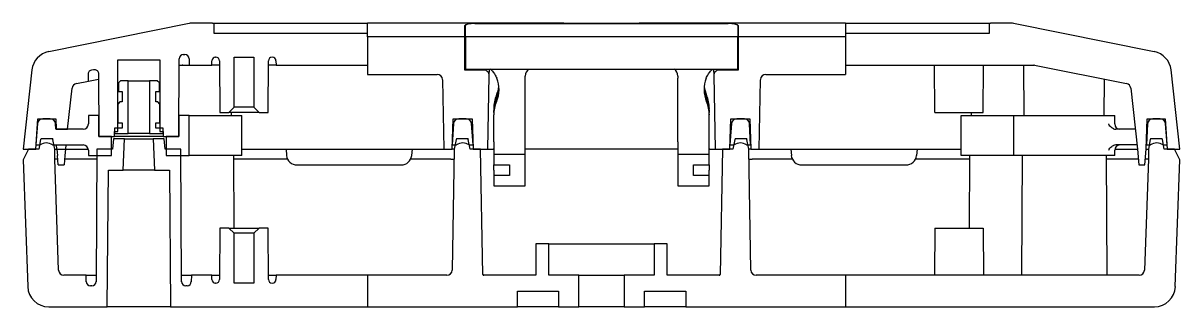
# Model space of a CAD drawing. Header units: millimetres. Extents: x 55 to 809, y 40 to 566.
# Drawn here: x 143.9 to 253.9, y 255.2 to 282.2 of the extents above; entities that cross this region are included whole.
import ezdxf

# ---------------------------------------------------------------- set-up
doc = ezdxf.new("R2010")
doc.units = ezdxf.units.MM
doc.layers.add('Visible (ISO)', color=7, linetype='Continuous', lineweight=25, true_color=0xffffff)

msp = doc.modelspace()

# ---------------------------------------------------------------- linework, layer by layer
at = {"layer": 'Visible (ISO)'}
for p, q in [((159.75, 282.19), (146.38, 279.51)), ((161.95, 282.23), (160.14, 282.23)), ((161.95, 282.23), (163.95, 282.23)), ((162.1, 281.23), (162.1, 282.23)), ((163.95, 282.23), (176.69, 282.23)), ((176.69, 282.23), (176.69, 282.19)), ((195.35, 282.23), (176.69, 282.23)), ((176.69, 280.92), (176.69, 282.19)), ((185.95, 280.92), (185.95, 281.99)), ((186, 280.92), (186, 282)), ((186.9, 282.18), (211, 282.18)), ((186.95, 282.19), (193.95, 282.19)), ((193.95, 282.18), (193.95, 282.19)), ((195.35, 282.23), (202.54, 282.23)), ((222.16, 282.23), (202.54, 282.23)), ((203.95, 282.19), (210.95, 282.19)), ((203.95, 282.19), (203.95, 282.18)), ((211.9, 282), (211.9, 280.92)), ((211.95, 281.99), (211.95, 280.92)), ((222.16, 282.19), (222.16, 282.23)), ((222.16, 282.23), (233.95, 282.23)), ((222.16, 282.19), (222.16, 280.92)), ((233.95, 282.23), (235.95, 282.23)), ((235.8, 282.23), (235.8, 281.23)), ((237.75, 282.23), (235.95, 282.23)), ((251.51, 279.51), (238.14, 282.19)), ((176.69, 281.23), (162.1, 281.23)), ((185.95, 280.92), (176.69, 280.92)), ((176.69, 280.92), (176.69, 277.35)), ((185.95, 277.75), (185.95, 280.92)), ((211.9, 280.92), (186, 280.92)), ((186, 280.92), (186, 277.86)), ((211.9, 277.86), (211.9, 280.92)), ((222.16, 280.92), (211.95, 280.92)), ((211.95, 280.92), (211.95, 277.75)), ((235.8, 281.23), (222.16, 281.23)), ((222.16, 280.92), (222.16, 277.35)), ((152.95, 271.93), (152.95, 278.73)), ((152.95, 278.73), (156.95, 278.73)), ((156.95, 278.73), (156.95, 271.93)), ((158.75, 271.43), (158.78, 278.83)), ((159.18, 279.23), (159.33, 279.23)), ((159.73, 278.83), (159.74, 278.23)), ((161.9, 278.23), (161.9, 278.63)), ((162.25, 278.98), (162.27, 278.98)), ((162.62, 278.63), (162.65, 273.73)), ((164, 274.23), (164, 278.98)), ((164, 278.98), (165.9, 278.98)), ((165.9, 278.98), (165.9, 274.23)), ((167.25, 273.73), (167.27, 278.63)), ((167.62, 278.98), (167.64, 278.98)), ((167.99, 278.63), (168, 278.23)), ((144.78, 277.77), (143.95, 270.23)), ((150.15, 276.7), (150.15, 277.39)), ((150.47, 277.78), (150.64, 277.82)), ((151.11, 277.42), (151.15, 271.43)), ((158.78, 278.23), (159.74, 278.23)), ((159.74, 278.23), (161.9, 278.23)), ((162.62, 278.23), (161.9, 278.23)), ((168, 278.23), (167.27, 278.23)), ((168, 278.23), (176.69, 278.23)), ((176.69, 277.35), (183.33, 277.35)), ((187.77, 277.75), (185.95, 277.75)), ((186, 277.86), (211.9, 277.86)), ((188.15, 270.23), (188.27, 277.24)), ((188.27, 277.24), (188.28, 277.86)), ((209.61, 277.86), (209.62, 277.24)), ((209.62, 277.24), (209.75, 270.23)), ((211.95, 277.75), (210.12, 277.75)), ((214.56, 277.35), (222.16, 277.35)), ((222.16, 278.23), (240.07, 278.23)), ((230.65, 273.73), (230.62, 278.23)), ((235.25, 273.73), (235.27, 278.23)), ((239.14, 273.43), (239.11, 278.23)), ((240.13, 278.22), (248.88, 276.47)), ((253.95, 270.23), (253.11, 277.77)), ((149.01, 276.47), (150.15, 276.7)), ((150.15, 276.7), (151.12, 276.89)), ((153.2, 276.73), (153, 276.53)), ((153, 276.53), (153, 275.73)), ((153.94, 276.73), (153.2, 276.73)), ((153.94, 271.73), (153.94, 276.73)), ((153.94, 276.73), (155.95, 276.73)), ((156.7, 276.73), (155.95, 276.73)), ((155.95, 276.73), (155.95, 271.73)), ((156.9, 276.53), (156.7, 276.73)), ((156.9, 275.73), (156.9, 276.53)), ((183.83, 276.84), (183.95, 270.23)), ((191.7, 276.99), (191.7, 277.18)), ((191.7, 270.93), (191.7, 276.99)), ((206.2, 277.18), (206.2, 276.99)), ((206.2, 270.93), (206.2, 276.99)), ((213.95, 270.23), (214.06, 276.84)), ((246.76, 273.43), (246.77, 276.89)), ((148.18, 272.13), (148.62, 276.04)), ((153, 275.73), (153.35, 275.73)), ((153.35, 275.73), (153.35, 274.73)), ((156.55, 274.73), (156.55, 275.73)), ((156.55, 275.73), (156.9, 275.73)), ((249.28, 276.04), (249.92, 270.23)), ((153.15, 274.73), (152.95, 274.53)), ((152.95, 274.53), (152.95, 272.73)), ((153.35, 274.73), (153.15, 274.73)), ((156.75, 274.73), (156.55, 274.73)), ((156.95, 274.53), (156.75, 274.73)), ((156.95, 272.73), (156.95, 274.53)), ((163.5, 273.73), (164, 274.23)), ((165.9, 274.23), (164, 274.23)), ((165.9, 274.23), (166.4, 273.73)), ((188.7, 274.11), (188.7, 273.91)), ((188.7, 273.71), (188.7, 273.91)), ((209.2, 273.91), (209.2, 274.11)), ((209.2, 273.91), (209.2, 273.71)), ((145.15, 270.23), (145.35, 273.13)), ((145.35, 273.13), (147.04, 273.13)), ((147.04, 273.13), (147.08, 272.13)), ((162.65, 273.73), (163.5, 273.73)), ((166.4, 273.73), (163.5, 273.73)), ((163.76, 273.43), (163.76, 273.73)), ((166.4, 273.73), (167.25, 273.73)), ((184.75, 270.23), (184.85, 273.13)), ((184.85, 273.13), (186.64, 273.13)), ((186.64, 273.13), (186.75, 270.23)), ((188.7, 273.71), (188.7, 273.51)), ((188.7, 270.93), (188.7, 273.51)), ((209.2, 273.51), (209.2, 273.71)), ((209.2, 270.93), (209.2, 273.51)), ((211.15, 270.23), (211.25, 273.13)), ((211.25, 273.13), (213.04, 273.13)), ((213.04, 273.13), (213.15, 270.23)), ((230.65, 273.73), (235.25, 273.73)), ((234.14, 273.43), (234.13, 273.73)), ((250.75, 270.23), (250.85, 273.13)), ((250.85, 273.13), (252.54, 273.13)), ((252.54, 273.13), (252.75, 270.23)), ((147.08, 272.13), (148.18, 272.13)), ((153.35, 272.23), (152.65, 272.23)), ((152.65, 272.23), (152.65, 271.73)), ((152.65, 271.43), (152.65, 271.93)), ((152.65, 271.93), (152.95, 271.93)), ((152.65, 271.73), (153.94, 271.73)), ((152.95, 272.73), (153.35, 272.73)), ((153.35, 272.73), (153.35, 272.23)), ((155.95, 271.73), (153.94, 271.73)), ((155.95, 271.73), (157.25, 271.73)), ((156.55, 272.23), (156.55, 272.73)), ((156.55, 272.73), (156.95, 272.73)), ((157.25, 272.23), (156.55, 272.23)), ((156.95, 271.93), (157.25, 271.93)), ((157.25, 271.73), (157.25, 272.23)), ((157.25, 271.93), (157.25, 271.43)), ((145.61, 271.14), (145.45, 270.23)), ((146.69, 271.23), (145.71, 271.23)), ((146.95, 270.23), (146.78, 271.14)), ((147.15, 270.23), (147.13, 270.63)), ((148.01, 270.63), (147.97, 270.23)), ((151.15, 271.43), (152.65, 271.43)), ((152.53, 271.23), (152.45, 270.23)), ((153.6, 271.23), (152.53, 271.23)), ((157.25, 271.43), (152.65, 271.43)), ((153.45, 268.23), (153.6, 271.23)), ((153.6, 271.23), (156.3, 271.23)), ((157.36, 271.23), (156.3, 271.23)), ((156.3, 271.23), (156.45, 268.23)), ((157.25, 271.43), (158.75, 271.43)), ((157.45, 270.23), (157.36, 271.23)), ((185.11, 271.14), (184.95, 270.23)), ((186.19, 271.23), (185.21, 271.23)), ((186.45, 270.23), (186.28, 271.14)), ((188.7, 270.93), (188.7, 269.73)), ((191.7, 269.73), (191.7, 270.93)), ((206.2, 270.93), (206.2, 269.73)), ((209.2, 269.73), (209.2, 270.93)), ((211.61, 271.14), (211.45, 270.23)), ((212.69, 271.23), (211.71, 271.23)), ((212.95, 270.23), (212.78, 271.14)), ((251.11, 271.14), (250.95, 270.23)), ((252.19, 271.23), (251.21, 271.23)), ((252.45, 270.23), (252.28, 271.14)), ((143.95, 270.23), (145.15, 270.23)), ((144.45, 270.23), (143.95, 269.23)), ((145.45, 270.23), (144.45, 270.23)), ((146.95, 269.28), (146.95, 270.23)), ((146.95, 270.23), (147.15, 270.23)), ((147.15, 270.23), (147.97, 270.23)), ((147.15, 270.23), (147.2, 269.64)), ((147.28, 268.73), (147.2, 269.64)), ((147.92, 269.64), (147.84, 268.73)), ((147.97, 270.23), (147.92, 269.64)), ((147.97, 270.23), (150.14, 270.23)), ((150.95, 270.23), (150.88, 257.62)), ((152.45, 270.23), (150.95, 270.23)), ((158.95, 270.23), (157.45, 270.23)), ((159.01, 257.62), (158.95, 270.23)), ((163.95, 269.63), (163.99, 262.73)), ((164.75, 270.23), (168.95, 270.23)), ((168.95, 270.23), (169, 269.64)), ((168.95, 270.23), (180.95, 270.23)), ((180.95, 270.23), (180.89, 269.64)), ((180.95, 270.23), (183.45, 270.23)), ((183.45, 270.23), (183.95, 270.23)), ((183.95, 270.23), (184.75, 270.23)), ((184.95, 270.23), (184.74, 258.72)), ((184.95, 270.23), (184.75, 270.23)), ((187.45, 270.23), (186.45, 270.23)), ((186.75, 270.23), (188.15, 270.23)), ((187.65, 258.32), (187.45, 270.23)), ((188.15, 270.23), (188.65, 270.23)), ((188.7, 270.23), (188.65, 270.23)), ((191.7, 269.73), (188.7, 269.73)), ((188.7, 269.73), (188.7, 268.73)), ((206.2, 270.23), (191.7, 270.23)), ((191.7, 266.73), (191.7, 269.73)), ((206.2, 269.73), (206.2, 266.73)), ((209.2, 269.73), (206.2, 269.73)), ((209.25, 270.23), (209.2, 270.23)), ((209.2, 268.73), (209.2, 269.73)), ((209.25, 270.23), (209.75, 270.23)), ((209.75, 270.23), (211.15, 270.23)), ((210.45, 270.23), (210.24, 258.32)), ((211.45, 270.23), (210.45, 270.23)), ((213.15, 270.23), (212.95, 270.23)), ((213.15, 258.72), (212.95, 270.23)), ((213.15, 270.23), (213.95, 270.23)), ((213.95, 270.23), (214.44, 270.23)), ((214.44, 270.23), (216.95, 270.23)), ((216.95, 270.23), (217, 269.64)), ((216.95, 270.23), (228.95, 270.23)), ((228.95, 270.23), (228.89, 269.64)), ((228.95, 270.23), (233.15, 270.23)), ((233.94, 269.63), (233.91, 262.73)), ((238.94, 269.63), (238.88, 258.23)), ((246.95, 269.63), (247.01, 258.23)), ((247.76, 270.23), (249.92, 270.23)), ((249.92, 270.23), (250.05, 268.73)), ((250.61, 268.73), (250.75, 270.23)), ((250.75, 270.23), (250.95, 270.23)), ((250.95, 270.23), (250.95, 269.28)), ((253.45, 270.23), (252.45, 270.23)), ((252.75, 270.23), (253.95, 270.23)), ((253.95, 269.23), (253.45, 270.23)), ((143.95, 269.23), (144.38, 257.16)), ((147.32, 258.71), (146.95, 269.28)), ((147.23, 269.28), (146.95, 269.28)), ((147.28, 268.73), (147.84, 268.73)), ((150.94, 269.28), (147.89, 269.28)), ((169.1, 269.28), (163.95, 269.28)), ((169.99, 268.73), (179.9, 268.73)), ((184.63, 269.28), (180.79, 269.28)), ((184.63, 269.28), (184.63, 269.28)), ((188.7, 268.73), (190.2, 268.73)), ((188.7, 268.23), (188.7, 268.73)), ((190.2, 268.73), (190.2, 267.73)), ((207.7, 267.73), (207.7, 268.73)), ((207.7, 268.73), (209.2, 268.73)), ((209.2, 268.73), (209.2, 268.23)), ((217.1, 269.28), (213.26, 269.28)), ((213.26, 269.28), (213.26, 269.28)), ((217.99, 268.73), (227.9, 268.73)), ((233.94, 269.28), (228.79, 269.28)), ((250, 269.28), (246.95, 269.28)), ((250.05, 268.73), (250.61, 268.73)), ((250.95, 269.28), (250.57, 258.71)), ((250.95, 269.28), (250.66, 269.28)), ((253.51, 257.16), (253.95, 269.23)), ((151.95, 255.23), (152.05, 268.23)), ((152.05, 268.23), (153.45, 268.23)), ((156.45, 268.23), (153.45, 268.23)), ((156.45, 268.23), (157.85, 268.23)), ((157.85, 268.23), (157.95, 255.23)), ((188.7, 268.23), (188.7, 267.73)), ((190.2, 267.73), (188.7, 267.73)), ((188.7, 267.73), (188.7, 266.73)), ((209.2, 267.73), (207.7, 267.73)), ((209.2, 267.73), (209.2, 268.23)), ((209.2, 266.73), (209.2, 267.73)), ((188.7, 266.73), (191.7, 266.73)), ((206.2, 266.73), (209.2, 266.73)), ((162.65, 262.73), (162.62, 257.82)), ((163.5, 262.73), (162.65, 262.73)), ((164, 262.23), (163.5, 262.73)), ((163.5, 262.73), (166.4, 262.73)), ((164, 257.48), (164, 262.23)), ((165.9, 262.23), (164, 262.23)), ((166.4, 262.73), (165.9, 262.23)), ((165.9, 262.23), (165.9, 257.48)), ((167.25, 262.73), (166.4, 262.73)), ((167.27, 257.82), (167.25, 262.73)), ((230.65, 262.73), (230.62, 258.23)), ((230.65, 262.73), (235.25, 262.73)), ((235.25, 262.73), (235.27, 258.23)), ((193.95, 261.23), (192.7, 261.23)), ((192.7, 261.23), (192.7, 258.23)), ((193.95, 258.23), (193.95, 261.23)), ((193.95, 261.23), (203.95, 261.23)), ((205.2, 261.23), (203.95, 261.23)), ((203.95, 261.23), (203.95, 258.23)), ((205.2, 258.23), (205.2, 261.23)), ((149.95, 258.23), (147.82, 258.23)), ((149.95, 257.62), (149.95, 258.23)), ((149.95, 258.23), (150.88, 258.23)), ((159.01, 258.23), (159.95, 258.23)), ((159.95, 258.23), (159.94, 257.62)), ((161.9, 258.23), (159.95, 258.23)), ((161.9, 257.82), (161.9, 258.23)), ((161.9, 258.23), (162.62, 258.23)), ((162.27, 257.48), (162.25, 257.48)), ((165.9, 257.48), (164, 257.48)), ((167.27, 258.23), (168, 258.23)), ((167.64, 257.48), (167.62, 257.48)), ((168, 258.23), (167.99, 257.82)), ((176.69, 258.23), (168, 258.23)), ((184.25, 258.23), (176.69, 258.23)), ((176.69, 258.23), (176.69, 255.23)), ((192.7, 258.23), (187.75, 258.23)), ((196.8, 258.23), (193.95, 258.23)), ((196.8, 255.23), (196.8, 258.23)), ((196.8, 258.23), (201.1, 258.23)), ((203.95, 258.23), (201.1, 258.23)), ((201.1, 258.23), (201.1, 255.23)), ((210.14, 258.23), (205.2, 258.23)), ((222.16, 258.23), (213.65, 258.23)), ((222.16, 258.23), (222.16, 255.23)), ((250.07, 258.23), (222.16, 258.23)), ((150.48, 257.23), (150.35, 257.23)), ((159.54, 257.23), (159.41, 257.23)), ((190.95, 255.23), (190.95, 256.73)), ((190.95, 256.73), (194.85, 256.73)), ((194.85, 256.73), (194.85, 255.23)), ((203.05, 255.23), (203.05, 256.73)), ((203.05, 256.73), (206.95, 256.73)), ((206.95, 256.73), (206.95, 255.23)), ((146.38, 255.23), (151.95, 255.23)), ((157.95, 255.23), (151.95, 255.23)), ((157.95, 255.23), (176.69, 255.23)), ((176.69, 255.23), (190.95, 255.23)), ((191.95, 255.23), (190.95, 255.23)), ((194.85, 255.23), (191.95, 255.23)), ((194.85, 255.23), (196.8, 255.23)), ((201.1, 255.23), (196.8, 255.23)), ((201.1, 255.23), (203.05, 255.23)), ((205.95, 255.23), (203.05, 255.23)), ((206.95, 255.23), (205.95, 255.23)), ((206.95, 255.23), (222.16, 255.23)), ((222.16, 255.23), (251.52, 255.23))]:
    msp.add_line(p, q, dxfattribs=at)
at = {"layer": 'Visible (ISO)', "color": 5, "true_color": 0x0000ff}
for p, q in [((146.53, 273.13), (145.82, 273.13)), ((151.14, 273.43), (150.15, 273.43)), ((150.15, 273.43), (150.15, 272.63)), ((151.15, 271.43), (151.14, 273.43)), ((158.76, 273.43), (158.75, 271.43)), ((159.75, 273.43), (158.76, 273.43)), ((159.75, 269.63), (159.75, 273.43)), ((159.75, 273.43), (164.75, 273.43)), ((164.75, 269.63), (164.75, 273.43)), ((186.07, 273.13), (185.37, 273.13)), ((212.53, 273.13), (211.82, 273.13)), ((233.15, 269.63), (233.15, 273.43)), ((233.15, 273.43), (238.15, 273.43)), ((238.15, 269.63), (238.15, 273.43)), ((238.15, 273.43), (247.75, 273.43)), ((247.75, 272.63), (247.75, 273.43)), ((252.07, 273.13), (251.37, 273.13)), ((145.32, 272.67), (145.16, 270.63)), ((147.05, 272.13), (147.03, 272.65)), ((149.65, 272.13), (147.05, 272.13)), ((184.87, 272.65), (184.76, 270.63)), ((186.73, 270.63), (186.57, 272.67)), ((211.32, 272.67), (211.16, 270.63)), ((213.13, 270.63), (213.03, 272.65)), ((249.71, 272.13), (247.85, 272.13)), ((250.87, 272.65), (250.76, 270.63)), ((250.84, 272.13), (250.81, 272.13)), ((252.73, 270.63), (252.57, 272.67)), ((145.16, 270.63), (145.55, 270.63)), ((146.75, 270.63), (149.65, 270.63)), ((152.35, 271.43), (151.15, 271.43)), ((152.35, 269.63), (152.35, 271.43)), ((158.75, 271.43), (157.55, 271.43)), ((157.55, 271.43), (157.55, 269.63)), ((184.76, 270.63), (185.15, 270.63)), ((186.35, 270.63), (186.73, 270.63)), ((211.16, 270.63), (211.55, 270.63)), ((212.75, 270.63), (213.13, 270.63)), ((249.88, 270.63), (247.85, 270.63)), ((250.76, 270.63), (251.15, 270.63)), ((252.35, 270.63), (252.73, 270.63)), ((150.15, 270.13), (150.15, 269.63)), ((150.15, 269.63), (152.35, 269.63)), ((157.55, 269.63), (159.75, 269.63)), ((164.75, 269.63), (159.75, 269.63)), ((238.15, 269.63), (233.15, 269.63)), ((247.75, 269.63), (238.15, 269.63)), ((247.75, 269.63), (247.75, 270.13))]:
    msp.add_line(p, q, dxfattribs=at)
at = {"layer": 'Visible (ISO)'}
for centre, radius, start, end in [((160.14, 280.23), 2, 90, 101.3099), ((237.75, 280.23), 2, 78.6901, 90), ((184.45, 280.22), 1.7, 24.2496, 28.0725), ((213.45, 280.22), 1.7, 151.9275, 155.7504), ((146.77, 277.55), 2, 101.3099, 173.6598), ((184.45, 280.22), 1.7, 331.9275, 335.7504), ((213.45, 280.22), 1.7, 204.2496, 208.0725), ((251.12, 277.55), 2, 6.3402, 78.6901), ((159.18, 278.83), 0.4, 90, 179.7), ((159.33, 278.83), 0.4, 0.3, 90), ((162.25, 278.63), 0.35, 90, 179.7), ((162.27, 278.63), 0.35, 0.3, 90), ((167.62, 278.63), 0.35, 90, 179.7), ((167.64, 278.63), 0.35, 0.3, 90), ((240.07, 277.93), 0.3, 78.6901, 90), ((149.11, 275.98), 0.5, 101.3099, 173.6598), ((186.3, 275.91), 2.9, 336.4533, 21.8687), ((186.3, 276.51), 2.9, 336.4533, 354.0622), ((186.3, 276.31), 2.9, 336.4533, 356.0454), ((211.6, 275.91), 2.9, 158.1313, 203.5467), ((211.6, 276.31), 2.9, 183.9546, 203.5467), ((211.6, 276.51), 2.9, 185.9378, 203.5467), ((248.78, 275.98), 0.5, 6.3402, 78.6901), ((186.3, 276.11), 2.9, 336.4533, 358.0239), ((211.6, 276.11), 2.9, 181.9761, 203.5467), ((145.71, 271.13), 0.1, 90, 170), ((146.69, 271.13), 0.1, 10, 90), ((185.21, 271.13), 0.1, 90, 170), ((186.19, 271.13), 0.1, 10, 90), ((211.71, 271.13), 0.1, 90, 170), ((212.69, 271.13), 0.1, 10, 90), ((251.21, 271.13), 0.1, 90, 170), ((252.19, 271.13), 0.1, 10, 90), ((169.99, 269.73), 1, 185, 270), ((179.9, 269.73), 1, 270, 355), ((217.99, 269.73), 1, 185, 270), ((227.9, 269.73), 1, 270, 355), ((147.82, 258.73), 0.5, 182.0454, 270), ((184.25, 258.73), 0.5, 270, 359), ((213.65, 258.73), 0.5, 181, 270), ((250.07, 258.73), 0.5, 270, 357.9546), ((150.35, 257.63), 0.4, 180.3, 270), ((150.48, 257.63), 0.4, 270, 359.7), ((159.41, 257.63), 0.4, 180.3, 270), ((159.54, 257.63), 0.4, 270, 359.7), ((162.25, 257.83), 0.35, 180.3, 270), ((162.27, 257.83), 0.35, 270, 359.7), ((167.62, 257.83), 0.35, 180.3, 270), ((167.64, 257.83), 0.35, 270, 359.7), ((187.75, 258.33), 0.1, 181, 270), ((210.14, 258.33), 0.1, 270, 359), ((146.38, 257.23), 2, 182.0454, 270), ((251.52, 257.23), 2, 270, 357.9546)]:
    msp.add_arc(centre, radius, start, end, dxfattribs=at)
at = {"layer": 'Visible (ISO)', "color": 5, "true_color": 0x0000ff}
for centre, radius, start, end in [((145.82, 272.63), 0.5, 90, 175.5), ((146.53, 272.63), 0.5, 3, 90), ((185.37, 272.63), 0.5, 90, 177), ((186.07, 272.63), 0.5, 4.5, 90), ((211.82, 272.63), 0.5, 90, 175.5), ((212.53, 272.63), 0.5, 3, 90), ((251.37, 272.63), 0.5, 90, 177), ((252.07, 272.63), 0.5, 4.5, 90), ((149.65, 272.63), 0.5, 270, 0), ((248.25, 272.63), 0.5, 180, 270), ((146.15, 269.83), 1, 53.1301, 126.8699), ((149.65, 270.13), 0.5, 0, 90), ((185.75, 269.83), 1, 53.1301, 126.8699), ((212.15, 269.83), 1, 53.1301, 126.8699), ((248.25, 270.13), 0.5, 90, 180), ((251.75, 269.83), 1, 53.1301, 126.8699)]:
    msp.add_arc(centre, radius, start, end, dxfattribs=at)
at = {"layer": 'Visible (ISO)'}
for centre, major_axis, ratio, start_param, end_param in [((186.95, 281.99), (-1, 0), 0.2, 4.712389, 6.283185), ((186.9, 282), (0.9, 0), 0.2, 1.570796, 3.141593), ((210.95, 281.99), (-1, 0), 0.2, 3.141593, 4.712389), ((211, 282), (0.9, 0), 0.2, 0, 1.570796), ((186.95, 278.83), (-1, 0), 0.2, 5.965625, 6.283185), ((210.95, 278.83), (-1, 0), 0.2, 3.141593, 3.459153), ((183.33, 276.84), (-0.009, 0.51), 0.980575, 4.712389, 6.266071), ((187.77, 277.24), (0.009, 0.51), 0.980575, 4.712389, 6.3003), ((187.7, 276.99), (-0.773, -0.773), 0.819804, 3.077899, 3.309557), ((192.7, 276.99), (-0.773, 0.773), 0.819804, 6.11522, 6.969886), ((205.2, 276.99), (-0.773, -0.773), 0.819804, 2.454892, 3.309557), ((210.2, 276.99), (-0.773, 0.773), 0.819804, 6.11522, 6.346879), ((210.12, 277.24), (-0.009, 0.51), 0.980575, 6.266071, 7.853982), ((214.56, 276.84), (0.009, 0.51), 0.980575, 0.017114, 1.570796), ((191.7, 274.11), (0, 3.06), 0.980581, 1.1526, 1.570796), ((191.7, 273.91), (0, 3.06), 0.980581, 1.1526, 1.570796), ((206.2, 274.11), (0, 3.06), 0.980581, 4.712389, 5.130586), ((206.2, 273.91), (0, 3.06), 0.980581, 4.712389, 5.130586), ((191.7, 273.71), (0, 3.06), 0.980581, 1.1526, 1.570796), ((191.7, 273.51), (0, 3.06), 0.980581, 1.1526, 1.570796), ((206.2, 273.71), (0, 3.06), 0.980581, 4.712389, 5.130586), ((206.2, 273.51), (0, 3.06), 0.980581, 4.712389, 5.130586), ((184.63, 269.29), (0.3, -0.005), 0.017849, 4.713012, 6.283185), ((213.26, 269.29), (-0.3, -0.005), 0.017849, 0, 1.570173)]:
    msp.add_ellipse(centre, major_axis=major_axis, ratio=ratio, start_param=start_param, end_param=end_param, dxfattribs=at)
for points in [[(193.95, 282.19), (194.4, 282.22), (194.87, 282.23), (195.35, 282.23)], [(202.54, 282.23), (203.02, 282.23), (203.5, 282.22), (203.95, 282.19)], [(159.06, 278.22), (158.97, 278.2), (158.87, 278.19), (158.78, 278.17)]]:
    msp.add_open_spline(points, degree=3, dxfattribs=at)
for points, knots in [([(150.15, 277.39), (150.15, 277.43), (150.16, 277.47), (150.18, 277.55), (150.2, 277.58), (150.25, 277.66), (150.29, 277.69), (150.37, 277.75), (150.42, 277.77), (150.47, 277.78)], [-0.05486724, -0.05486724, -0.05486724, -0.05486724, -0.0430594, -0.0430594, -0.03125156, -0.03125156, -0.01562578, -0.01562578, 0, 0, 0, 0]), ([(150.64, 277.82), (150.67, 277.82), (150.71, 277.82), (150.79, 277.82), (150.83, 277.81), (150.92, 277.77), (150.96, 277.74), (151.03, 277.67), (151.06, 277.62), (151.1, 277.53), (151.11, 277.48), (151.11, 277.42)], [-0.0707091, -0.0707091, -0.0707091, -0.0707091, -0.05879322, -0.05879322, -0.04687734, -0.04687734, -0.03125156, -0.03125156, -0.01562578, -0.01562578, 0, 0, 0, 0]), ([(159.13, 278.23), (159.12, 278.23), (159.12, 278.23), (159.09, 278.23), (159.08, 278.22), (159.06, 278.22)], [-0.049888722, -0.049888722, -0.049888722, -0.049888722, -0.048007415, -0.048007415, -0.043231369, -0.043231369, -0.043231369, -0.043231369]), ([(188.51, 277.72), (188.55, 277.67), (188.6, 277.62), (188.74, 277.46), (188.83, 277.32), (188.93, 277.12), (188.96, 277.06), (188.99, 276.99)], [0.43206546, 0.43206546, 0.43206546, 0.43206546, 0.45481756, 0.45481756, 0.50212961, 0.50212961, 0.52317933, 0.52317933, 0.52317933, 0.52317933]), ([(208.9, 276.99), (208.93, 277.06), (208.96, 277.12), (209.06, 277.32), (209.15, 277.46), (209.29, 277.62), (209.34, 277.67), (209.38, 277.72)], [0.46253089, 0.46253089, 0.46253089, 0.46253089, 0.48358061, 0.48358061, 0.53089266, 0.53089266, 0.55364476, 0.55364476, 0.55364476, 0.55364476])]:
    msp.add_open_spline(points, degree=3, knots=knots, dxfattribs=at)
at = {"layer": 'Visible (ISO)', "color": 5, "true_color": 0x0000ff}
for points, knots in [([(247.62, 272.18), (247.56, 272.2), (247.51, 272.23), (247.4, 272.32), (247.34, 272.37), (247.25, 272.49), (247.21, 272.56), (247.18, 272.62), (247.18, 272.63), (247.18, 272.63)], [-0.07035006, -0.07035006, -0.07035006, -0.07035006, -0.0517613, -0.0517613, -0.02678479, -0.02678479, 0, 0, 0.00043441, 0.00043441, 0.00043441, 0.00043441]), ([(247.62, 272.18), (247.63, 272.17), (247.63, 272.17), (247.7, 272.14), (247.79, 272.13), (247.85, 272.13)], [0.2085876, 0.2085876, 0.2085876, 0.2085876, 0.21089458, 0.21089458, 0.23145545, 0.23145545, 0.23145545, 0.23145545]), ([(247.85, 270.63), (247.79, 270.63), (247.7, 270.61), (247.63, 270.58), (247.63, 270.58), (247.62, 270.58)], [0.07678271, 0.07678271, 0.07678271, 0.07678271, 0.09734359, 0.09734359, 0.09965056, 0.09965056, 0.09965056, 0.09965056]), ([(247.18, 270.13), (247.18, 270.13), (247.18, 270.13), (247.21, 270.19), (247.25, 270.26), (247.34, 270.38), (247.4, 270.44), (247.51, 270.52), (247.56, 270.55), (247.62, 270.58)], [-0.07020864, -0.07020864, -0.07020864, -0.07020864, -0.06977777, -0.06977777, -0.04321087, -0.04321087, -0.01843754, -0.01843754, 0, 0, 0, 0])]:
    msp.add_open_spline(points, degree=3, knots=knots, dxfattribs=at)

doc.saveas('drawing.dxf')
